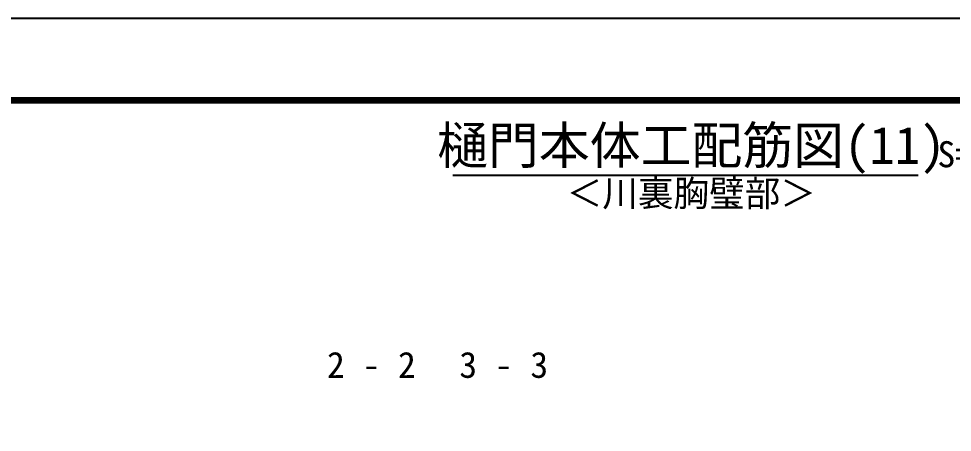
# Model space of a CAD drawing. Header units: millimetres. Extents: x 169470 to 758170, y -17820 to 11880.
# Drawn here: x 601976 to 614495, y 6327 to 11880 of the extents above; entities that cross this region are included whole.
import ezdxf
from ezdxf.enums import TextEntityAlignment as Align

# ---------------------------------------------------------------- set-up
doc = ezdxf.new("R2010")
doc.units = ezdxf.units.MM
doc.header["$LTSCALE"] = 50
doc.layers.get('Defpoints').update_dxf_attribs({"color": 151})
for name, color, linetype, lineweight in [('D-STR-TXT', 7, 'Continuous', 13), ('D-TTL', 2, 'Continuous', 140), ('D-TTL-LINE', 7, 'Continuous', 25), ('D-TTL-TXT', 7, 'Continuous', 25)]:
    doc.layers.add(name, color=color, linetype=linetype, lineweight=lineweight)
doc.styles.add('MS ゴシック', font='MS Gothic.ttf')
doc.styles.add('YOKO_GOTHIC', font='MS Gothic.ttf')

msp = doc.modelspace()

# ---------------------------------------------------------------- linework, layer by layer
at = {"layer": 'D-TTL'}
msp.add_lwpolyline([(590994.53, 10780), (590994.53, -16720), (630994.53, -16720), (630994.53, 10780)], close=True, dxfattribs=at)
at = {"layer": 'D-TTL-LINE'}
msp.add_line((607796.15, 9780), (614035.26, 9780), dxfattribs=at)
at = {"layer": 'Defpoints', "color": 1}
msp.add_lwpolyline([(589969.53, 11880), (589969.53, -17820), (632019.53, -17820), (632019.53, 11880)], close=True, dxfattribs=at)

# ---------------------------------------------------------------- texts
at = {"layer": 'D-STR-TXT', "style": 'MS ゴシック'}
msp.add_text('＜川裏胸璧部＞', height=350, dxfattribs=at).set_placement((610994.53, 9255.82), align=Align.BOTTOM_CENTER)
at = {"layer": 'D-STR-TXT', "style": 'YOKO_GOTHIC'}
for s, p in [('2 - 2', (606705.59, 7058.24)), ('3 - 3', (608479.69, 7058.24))]:
    msp.add_text(s, height=350, dxfattribs=at).set_placement(p, align=Align.CENTER)
at = {"layer": 'D-TTL-TXT', "style": 'MS ゴシック'}
for s, height, p in [('樋門本体工配筋図(11)', 500, (610994.53, 9780)), ('S=1:50', 350, (615009.99, 9780))]:
    msp.add_text(s, height=height, dxfattribs=at).set_placement(p, align=Align.BOTTOM_CENTER)

doc.saveas('drawing.dxf')
